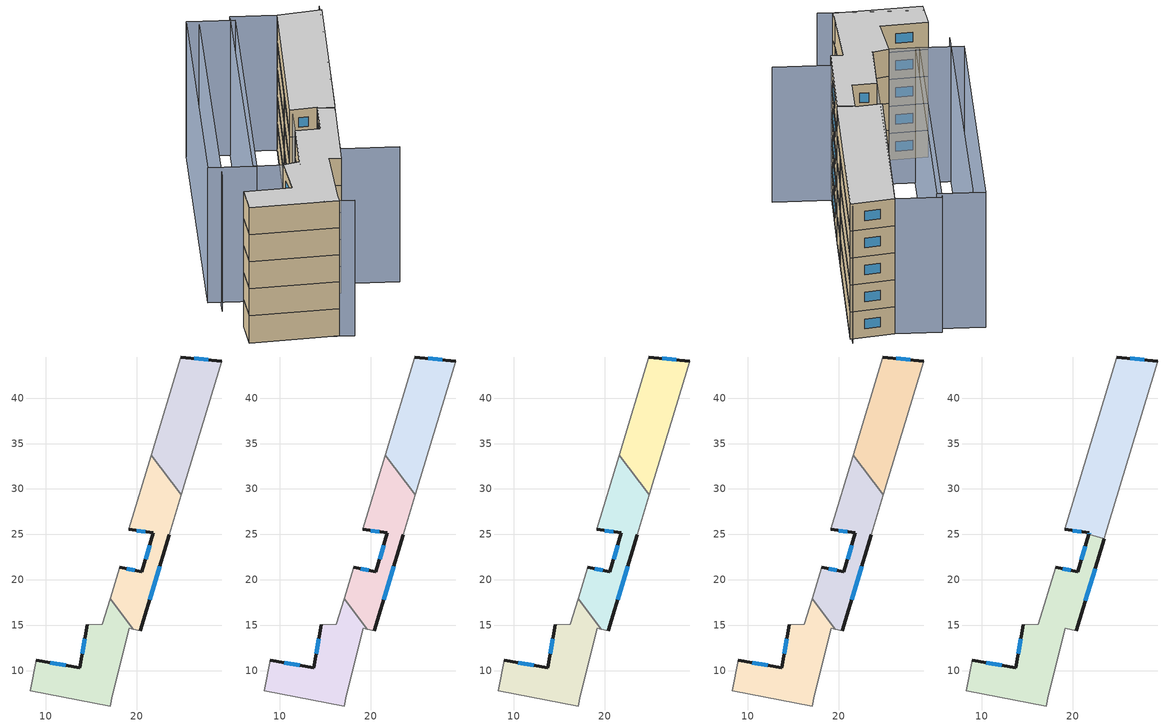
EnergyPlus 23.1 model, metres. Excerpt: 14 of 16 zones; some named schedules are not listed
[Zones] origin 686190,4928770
91636ae3e21e2e3b_F0_dwelling_0
 floor ground (EU_floor_Construction): 29.34,44.07 24.91,29.35 21.6,33.73 24.86,44.52 z0
 wall outside (EU_wall_Construction): 29.34,44.07 24.86,44.52 z0:3
 wall adiabatic (EU_wall_Construction): 24.86,44.52 21.6,33.73 / 24.91,29.35 29.34,44.07 z0:3
 wall to 91636ae3e21e2e3b_F0_dwelling_1 (EU_wall_Construction): 21.6,33.73 24.91,29.35 z0:3
 window (EU_Window_Construction): 27.88,44.22 26.32,44.37 z0.98:2.02
91636ae3e21e2e3b_F0_dwelling_1
 floor ground (EU_floor_Construction): 21.6,33.73 24.91,29.35 23.59,24.94 20.4,14.4 19.63,14.58 17.1,17.93 18.15,21.37 20.57,20.88 21.84,25.18 19.13,25.54 z0
 wall outside (EU_wall_Construction): 20.4,14.4 23.59,24.94 / 19.13,25.54 21.84,25.18 20.57,20.88 18.15,21.37 z0:3
 wall adiabatic (EU_wall_Construction): 21.6,33.73 19.13,25.54 / 23.59,24.94 24.91,29.35 / 19.63,14.58 20.4,14.4 / 18.15,21.37 17.1,17.93 z0:3
 wall to 91636ae3e21e2e3b_F0_dwelling_2 (EU_wall_Construction): 17.1,17.93 19.63,14.58 z0:3
 window (EU_Window_Construction): 21.44,17.83 22.55,21.51 / 19.78,21.04 18.94,21.21 / 21.43,23.78 20.98,22.28 / 20.01,25.42 20.96,25.3 z0.98:2.02
91636ae3e21e2e3b_F0_dwelling_2
 floor ground (EU_floor_Construction): 17.1,17.93 19.63,14.58 19.19,14.69 17.33,7.27 17.12,6.12 8.32,7.82 8.96,11.15 13.74,10.34 14.54,15.07 16.24,15.11 z0
 wall outside (EU_wall_Construction): 14.54,15.07 13.74,10.34 8.96,11.15 z0:3
 wall adiabatic (EU_wall_Construction): 19.63,14.58 19.19,14.69 / 8.96,11.15 8.32,7.82 17.12,6.12 17.33,7.27 19.19,14.69 / 17.1,17.93 16.24,15.11 14.54,15.07 z0:3
 window (EU_Window_Construction): 12.19,10.6 10.51,10.89 / 14.28,13.53 14,11.88 z0.98:2.02
91636ae3e21e2e3b_F1_dwelling_0
 floor to 91636ae3e21e2e3b_F0_dwelling_0 (EU_floor_Construction): 29.34,44.07 24.91,29.35 21.6,33.73 24.86,44.52 z3
 wall outside (EU_wall_Construction): 29.34,44.07 24.86,44.52 z3:6
 wall adiabatic (EU_wall_Construction): 24.86,44.52 21.6,33.73 / 24.91,29.35 29.34,44.07 z3:6
 wall to 91636ae3e21e2e3b_F1_dwelling_1 (EU_wall_Construction): 21.6,33.73 24.91,29.35 z3:6
 window (EU_Window_Construction): 27.88,44.22 26.32,44.37 z3.98:5.02
91636ae3e21e2e3b_F1_dwelling_1
 floor to 91636ae3e21e2e3b_F0_dwelling_1 (EU_floor_Construction): 21.6,33.73 24.91,29.35 23.59,24.94 20.4,14.4 19.63,14.58 17.1,17.93 18.15,21.37 20.57,20.88 21.84,25.18 19.13,25.54 z3
 wall outside (EU_wall_Construction): 20.4,14.4 23.59,24.94 / 19.13,25.54 21.84,25.18 20.57,20.88 18.15,21.37 z3:6
 wall adiabatic (EU_wall_Construction): 21.6,33.73 19.13,25.54 / 23.59,24.94 24.91,29.35 / 19.63,14.58 20.4,14.4 / 18.15,21.37 17.1,17.93 z3:6
 wall to 91636ae3e21e2e3b_F1_dwelling_2 (EU_wall_Construction): 17.1,17.93 19.63,14.58 z3:6
 window (EU_Window_Construction): 21.44,17.83 22.55,21.51 / 19.78,21.04 18.94,21.21 / 21.43,23.78 20.98,22.28 / 20.01,25.42 20.96,25.3 z3.98:5.02
91636ae3e21e2e3b_F1_dwelling_2
 floor to 91636ae3e21e2e3b_F0_dwelling_2 (EU_floor_Construction): 17.1,17.93 19.63,14.58 19.19,14.69 17.33,7.27 17.12,6.12 8.32,7.82 8.96,11.15 13.74,10.34 14.54,15.07 16.24,15.11 z3
 wall outside (EU_wall_Construction): 14.54,15.07 13.74,10.34 8.96,11.15 z3:6
 wall adiabatic (EU_wall_Construction): 19.63,14.58 19.19,14.69 / 8.96,11.15 8.32,7.82 17.12,6.12 17.33,7.27 19.19,14.69 / 17.1,17.93 16.24,15.11 14.54,15.07 z3:6
 window (EU_Window_Construction): 12.19,10.6 10.51,10.89 / 14.28,13.53 14,11.88 z3.98:5.02
91636ae3e21e2e3b_F2_dwelling_0
 floor to 91636ae3e21e2e3b_F1_dwelling_0 (EU_floor_Construction): 29.34,44.07 24.91,29.35 21.6,33.73 24.86,44.52 z6
 wall outside (EU_wall_Construction): 29.34,44.07 24.86,44.52 z6:9
 wall adiabatic (EU_wall_Construction): 24.86,44.52 21.6,33.73 / 24.91,29.35 29.34,44.07 z6:9
 wall to 91636ae3e21e2e3b_F2_dwelling_1 (EU_wall_Construction): 21.6,33.73 24.91,29.35 z6:9
 window (EU_Window_Construction): 27.88,44.22 26.32,44.37 z6.98:8.02
91636ae3e21e2e3b_F2_dwelling_1
 floor to 91636ae3e21e2e3b_F1_dwelling_1 (EU_floor_Construction): 21.6,33.73 24.91,29.35 23.59,24.94 20.4,14.4 19.63,14.58 17.1,17.93 18.15,21.37 20.57,20.88 21.84,25.18 19.13,25.54 z6
 wall outside (EU_wall_Construction): 20.4,14.4 23.59,24.94 / 19.13,25.54 21.84,25.18 20.57,20.88 18.15,21.37 z6:9
 wall adiabatic (EU_wall_Construction): 21.6,33.73 19.13,25.54 / 23.59,24.94 24.91,29.35 / 19.63,14.58 20.4,14.4 / 18.15,21.37 17.1,17.93 z6:9
 wall to 91636ae3e21e2e3b_F2_dwelling_2 (EU_wall_Construction): 17.1,17.93 19.63,14.58 z6:9
 window (EU_Window_Construction): 21.44,17.83 22.55,21.51 / 19.78,21.04 18.94,21.21 / 21.43,23.78 20.98,22.28 / 20.01,25.42 20.96,25.3 z6.98:8.02
91636ae3e21e2e3b_F2_dwelling_2
 floor to 91636ae3e21e2e3b_F1_dwelling_2 (EU_floor_Construction): 17.1,17.93 19.63,14.58 19.19,14.69 17.33,7.27 17.12,6.12 8.32,7.82 8.96,11.15 13.74,10.34 14.54,15.07 16.24,15.11 z6
 wall outside (EU_wall_Construction): 14.54,15.07 13.74,10.34 8.96,11.15 z6:9
 wall adiabatic (EU_wall_Construction): 19.63,14.58 19.19,14.69 / 8.96,11.15 8.32,7.82 17.12,6.12 17.33,7.27 19.19,14.69 / 17.1,17.93 16.24,15.11 14.54,15.07 z6:9
 window (EU_Window_Construction): 12.19,10.6 10.51,10.89 / 14.28,13.53 14,11.88 z6.98:8.02
91636ae3e21e2e3b_F3_dwelling_0
 floor to 91636ae3e21e2e3b_F2_dwelling_0 (EU_floor_Construction): 29.34,44.07 24.91,29.35 21.6,33.73 24.86,44.52 z9
 wall outside (EU_wall_Construction): 29.34,44.07 24.86,44.52 z9:12
 wall adiabatic (EU_wall_Construction): 24.86,44.52 21.6,33.73 / 24.91,29.35 29.34,44.07 z9:12
 wall to 91636ae3e21e2e3b_F3_dwelling_1 (EU_wall_Construction): 21.6,33.73 24.91,29.35 z9:12
 window (EU_Window_Construction): 27.88,44.22 26.32,44.37 z9.98:11.02
91636ae3e21e2e3b_F3_dwelling_1
 floor to 91636ae3e21e2e3b_F2_dwelling_1 (EU_floor_Construction): 21.6,33.73 24.91,29.35 23.59,24.94 20.4,14.4 19.63,14.58 17.1,17.93 18.15,21.37 20.57,20.88 21.84,25.18 19.13,25.54 z9
 wall outside (EU_wall_Construction): 20.4,14.4 23.59,24.94 / 19.13,25.54 21.84,25.18 20.57,20.88 18.15,21.37 z9:12
 wall adiabatic (EU_wall_Construction): 21.6,33.73 19.13,25.54 / 23.59,24.94 24.91,29.35 / 19.63,14.58 20.4,14.4 / 18.15,21.37 17.1,17.93 z9:12
 wall to 91636ae3e21e2e3b_F3_dwelling_2 (EU_wall_Construction): 17.1,17.93 19.63,14.58 z9:12
 window (EU_Window_Construction): 21.44,17.83 22.55,21.51 / 19.78,21.04 18.94,21.21 / 21.43,23.78 20.98,22.28 / 20.01,25.42 20.96,25.3 z9.98:11.02
91636ae3e21e2e3b_F3_dwelling_2
 floor to 91636ae3e21e2e3b_F2_dwelling_2 (EU_floor_Construction): 17.1,17.93 19.63,14.58 19.19,14.69 17.33,7.27 17.12,6.12 8.32,7.82 8.96,11.15 13.74,10.34 14.54,15.07 16.24,15.11 z9
 wall outside (EU_wall_Construction): 14.54,15.07 13.74,10.34 8.96,11.15 z9:12
 wall adiabatic (EU_wall_Construction): 19.63,14.58 19.19,14.69 / 8.96,11.15 8.32,7.82 17.12,6.12 17.33,7.27 19.19,14.69 / 17.1,17.93 16.24,15.11 14.54,15.07 z9:12
 window (EU_Window_Construction): 12.19,10.6 10.51,10.89 / 14.28,13.53 14,11.88 z9.98:11.02
91636ae3e21e2e3b_F4_dwelling_0
 floor to 91636ae3e21e2e3b_F3_dwelling_2 (EU_floor_Construction): 17.1,17.93 19.63,14.58 19.19,14.69 17.33,7.27 17.12,6.12 8.32,7.82 8.96,11.15 13.74,10.34 14.54,15.07 16.24,15.11 z12
 floor to 91636ae3e21e2e3b_F3_dwelling_1 (EU_floor_Construction): 23.46,24.52 20.4,14.4 19.63,14.58 17.1,17.93 18.15,21.37 20.57,20.88 21.79,25.02 z12
 wall outside (EU_wall_Construction): 21.79,25.02 20.57,20.88 18.15,21.37 / 20.4,14.4 23.46,24.52 / 14.54,15.07 13.74,10.34 8.96,11.15 z12:15
 wall adiabatic (EU_wall_Construction): 18.15,21.37 16.24,15.11 14.54,15.07 / 8.96,11.15 8.32,7.82 17.12,6.12 17.33,7.27 19.19,14.69 20.4,14.4 z12:15
 wall to 91636ae3e21e2e3b_F4_dwelling_1 (EU_wall_Construction): 23.46,24.52 21.79,25.02 z12:15
 window (EU_Window_Construction): 19.78,21.04 18.94,21.21 / 21.39,23.67 20.97,22.23 / 21.39,17.69 22.47,21.23 / 12.19,10.6 10.51,10.89 / 14.28,13.53 14,11.88 z12.98:14.02
 ceiling to 91636ae3e21e2e3b_F5_dwelling_0 (EU_floor_Construction): 17.33,7.27 19.19,14.69 20.4,14.4 23.46,24.52 21.79,25.02 20.57,20.88 18.15,21.37 16.24,15.11 14.54,15.07 13.74,10.34 8.96,11.15 8.32,7.82 17.12,6.12 z15
91636ae3e21e2e3b_F4_dwelling_1
 floor to 91636ae3e21e2e3b_F3_dwelling_0 (EU_floor_Construction): 29.34,44.07 24.91,29.35 21.6,33.73 24.86,44.52 z12
 floor to 91636ae3e21e2e3b_F3_dwelling_1 (EU_floor_Construction): 21.6,33.73 24.91,29.35 23.59,24.94 23.46,24.52 21.79,25.02 21.84,25.18 19.13,25.54 z12
 wall outside (EU_wall_Construction): 19.13,25.54 21.84,25.18 21.79,25.02 / 29.34,44.07 24.86,44.52 z12:15
 wall adiabatic (EU_wall_Construction): 23.46,24.52 23.59,24.94 29.34,44.07 / 24.86,44.52 19.13,25.54 z12:15
 window (EU_Window_Construction): 21.82,25.13 21.81,25.07 / 20.01,25.42 20.96,25.3 / 27.88,44.22 26.32,44.37 z12.98:14.02
 ceiling to 91636ae3e21e2e3b_F5_dwelling_1 (EU_floor_Construction): 23.59,24.94 29.34,44.07 24.86,44.52 19.13,25.54 21.84,25.18 21.79,25.02 23.46,24.52 z15
shading: 8.59,8.7 18.54,5.69 / 26.57,14.61 20.96,16.25 / 20.96,16.25 29.36,44.87 / 16.96,45.29 8.17,14.96 / 24.86,44.52 16.18,14.58 / 16.18,14.58 11.68,15.89 / 11.68,15.89 20.36,45.82 / 20.36,45.82 24.86,44.52 / 20.64,44.95 12.06,15.74 / 12.06,15.74 7.42,17.1 / 7.42,17.1 16,46.31 / 16,46.31 20.64,44.95 z0:15
[Building]
EU S2 Campaign: North Axis=0; Terrain=City; Solar Distribution=FullExterior
[Site:Location]
Bologna: Latitude=44.5; Longitude=11.25; Time Zone=1; Elevation=37
[SizingPeriod:WeatherFileDays]
AnnualSizingPeriod: Begin Month=1; Begin Day of Month=1; End Month=12; End Day of Month=31; Day of Week for Start Day=Monday; Use Weather File Daylight Saving Period=No; Use Weather File Rain and Snow Indicators=No
[MATERIAL]
EU_InternalMass_Material: Roughness=MediumRough; Thickness=0.1; Conductivity=1; Density=1800; Specific Heat=900; Thermal Absorptance=0.9; Solar Absorptance=0.7; Visible Absorptance=0.7
[MATERIAL:NOMASS] Roughness=MediumRough; Thermal Absorptance=0.9; Solar Absorptance=0.7; Visible Absorptance=0.7
Name | Thermal Resistance
EU_wall_NoMass | 0.905828
EU_floor_NoMass | 0.67114
[WINDOWMATERIAL:SIMPLEGLAZINGSYSTEM]
EU_Window_SimpleGlazing: UFactor=4.52486; Solar Heat Gain Coefficient=0.85; Visible Transmittance=0.85
[CONSTRUCTION]
EU_wall_Construction: EU_wall_NoMass
EU_floor_Construction: EU_floor_NoMass
EU_InternalMass_Construction: EU_InternalMass_Material
EU_Window_Construction: EU_Window_SimpleGlazing
[ZONE] Type=1; Multiplier=1; Ceiling Height=autocalculate; Floor Area=autocalculate; Part of Total Floor Area=Yes
Name | Volume
91636ae3e21e2e3b_F0_dwelling_0; 91636ae3e21e2e3b_F1_dwelling_0; 91636ae3e21e2e3b_F2_dwelling_0; 91636ae3e21e2e3b_F3_dwelling_0 | 176.951
91636ae3e21e2e3b_F4_dwelling_0 | 264.763
91636ae3e21e2e3b_F0_dwelling_1; 91636ae3e21e2e3b_F1_dwelling_1; 91636ae3e21e2e3b_F2_dwelling_1; 91636ae3e21e2e3b_F3_dwelling_1 | 176.949
91636ae3e21e2e3b_F4_dwelling_1 | 266.089
91636ae3e21e2e3b_F0_dwelling_2; 91636ae3e21e2e3b_F1_dwelling_2; 91636ae3e21e2e3b_F2_dwelling_2; 91636ae3e21e2e3b_F3_dwelling_2 | 176.955
[INTERNALMASS] Construction=EU_InternalMass_Construction
Name | Zone or ZoneList | Surface Area
91636ae3e21e2e3b_F0_dwelling_0_EU_InternalMass | 91636ae3e21e2e3b_F0_dwelling_0 | 58.9836
91636ae3e21e2e3b_F0_dwelling_1_EU_InternalMass | 91636ae3e21e2e3b_F0_dwelling_1 | 58.9832
91636ae3e21e2e3b_F0_dwelling_2_EU_InternalMass | 91636ae3e21e2e3b_F0_dwelling_2 | 58.9848
91636ae3e21e2e3b_F1_dwelling_0_EU_InternalMass | 91636ae3e21e2e3b_F1_dwelling_0 | 58.9836
91636ae3e21e2e3b_F1_dwelling_1_EU_InternalMass | 91636ae3e21e2e3b_F1_dwelling_1 | 58.9832
91636ae3e21e2e3b_F1_dwelling_2_EU_InternalMass | 91636ae3e21e2e3b_F1_dwelling_2 | 58.9848
91636ae3e21e2e3b_F2_dwelling_0_EU_InternalMass | 91636ae3e21e2e3b_F2_dwelling_0 | 58.9836
91636ae3e21e2e3b_F2_dwelling_1_EU_InternalMass | 91636ae3e21e2e3b_F2_dwelling_1 | 58.9832
91636ae3e21e2e3b_F2_dwelling_2_EU_InternalMass | 91636ae3e21e2e3b_F2_dwelling_2 | 58.9848
91636ae3e21e2e3b_F3_dwelling_0_EU_InternalMass | 91636ae3e21e2e3b_F3_dwelling_0 | 58.9836
91636ae3e21e2e3b_F3_dwelling_1_EU_InternalMass | 91636ae3e21e2e3b_F3_dwelling_1 | 58.9832
91636ae3e21e2e3b_F3_dwelling_2_EU_InternalMass | 91636ae3e21e2e3b_F3_dwelling_2 | 58.9848
91636ae3e21e2e3b_F4_dwelling_0_EU_InternalMass | 91636ae3e21e2e3b_F4_dwelling_0 | 88.2543
91636ae3e21e2e3b_F4_dwelling_1_EU_InternalMass | 91636ae3e21e2e3b_F4_dwelling_1 | 88.6959
[OTHEREQUIPMENT] Fuel Type=Electricity; Design Level Calculation Method=Watts/Area; Power per Zone Floor Area=1; Fraction Latent=0; Fraction Radiant=0; Fraction Lost=0; Carbon Dioxide Generation Rate=0; EndUse Subcategory=EU_Step8_InternalGains
Name | Zone or ZoneList or Space or SpaceList | Schedule
EU_Step8_InternalGain_91636ae3e21e2e3b_F0_dwelling_0_f000 | 91636ae3e21e2e3b_F0_dwelling_0 | EU_Step8_GainSchedule_91636ae3e21e2e3b_F0_dwelling_0_f000
EU_Step8_InternalGain_91636ae3e21e2e3b_F0_dwelling_1_f000 | 91636ae3e21e2e3b_F0_dwelling_1 | EU_Step8_GainSchedule_91636ae3e21e2e3b_F0_dwelling_1_f000
EU_Step8_InternalGain_91636ae3e21e2e3b_F0_dwelling_2_f000 | 91636ae3e21e2e3b_F0_dwelling_2 | EU_Step8_GainSchedule_91636ae3e21e2e3b_F0_dwelling_2_f000
EU_Step8_InternalGain_91636ae3e21e2e3b_F1_dwelling_0_f000 | 91636ae3e21e2e3b_F1_dwelling_0 | EU_Step8_GainSchedule_91636ae3e21e2e3b_F1_dwelling_0_f000
EU_Step8_InternalGain_91636ae3e21e2e3b_F1_dwelling_1_f000 | 91636ae3e21e2e3b_F1_dwelling_1 | EU_Step8_GainSchedule_91636ae3e21e2e3b_F1_dwelling_1_f000
EU_Step8_InternalGain_91636ae3e21e2e3b_F1_dwelling_2_f000 | 91636ae3e21e2e3b_F1_dwelling_2 | EU_Step8_GainSchedule_91636ae3e21e2e3b_F1_dwelling_2_f000
EU_Step8_InternalGain_91636ae3e21e2e3b_F2_dwelling_0_f000 | 91636ae3e21e2e3b_F2_dwelling_0 | EU_Step8_GainSchedule_91636ae3e21e2e3b_F2_dwelling_0_f000
EU_Step8_InternalGain_91636ae3e21e2e3b_F2_dwelling_1_f000 | 91636ae3e21e2e3b_F2_dwelling_1 | EU_Step8_GainSchedule_91636ae3e21e2e3b_F2_dwelling_1_f000
EU_Step8_InternalGain_91636ae3e21e2e3b_F2_dwelling_2_f000 | 91636ae3e21e2e3b_F2_dwelling_2 | EU_Step8_GainSchedule_91636ae3e21e2e3b_F2_dwelling_2_f000
EU_Step8_InternalGain_91636ae3e21e2e3b_F3_dwelling_0_f000 | 91636ae3e21e2e3b_F3_dwelling_0 | EU_Step8_GainSchedule_91636ae3e21e2e3b_F3_dwelling_0_f000
EU_Step8_InternalGain_91636ae3e21e2e3b_F3_dwelling_1_f000 | 91636ae3e21e2e3b_F3_dwelling_1 | EU_Step8_GainSchedule_91636ae3e21e2e3b_F3_dwelling_1_f000
EU_Step8_InternalGain_91636ae3e21e2e3b_F3_dwelling_2_f000 | 91636ae3e21e2e3b_F3_dwelling_2 | EU_Step8_GainSchedule_91636ae3e21e2e3b_F3_dwelling_2_f000
EU_Step8_InternalGain_91636ae3e21e2e3b_F4_dwelling_0_f000 | 91636ae3e21e2e3b_F4_dwelling_0 | EU_Step8_GainSchedule_91636ae3e21e2e3b_F4_dwelling_0_f000
EU_Step8_InternalGain_91636ae3e21e2e3b_F4_dwelling_1_f000 | 91636ae3e21e2e3b_F4_dwelling_1 | EU_Step8_GainSchedule_91636ae3e21e2e3b_F4_dwelling_1_f000
[ZONEVENTILATION:DESIGNFLOWRATE] Schedule=EU_AlwaysOn; Design Flow Rate Calculation Method=AirChanges/Hour; Air Changes per Hour=0.73129; Ventilation Type=Natural; Fan Pressure Rise=0; Fan Total Efficiency=1; Constant Term Coefficient=1; Temperature Term Coefficient=0; Velocity Term Coefficient=0; Velocity Squared Term Coefficient=0; Minimum Indoor Temperature=-100; Maximum Indoor Temperature=100; Delta Temperature=-100; Minimum Outdoor Temperature=-100; Maximum Outdoor Temperature=100; Maximum Wind Speed=40
Name | Zone or ZoneList or Space or SpaceList
EU_ConstantAir_91636ae3e21e2e3b_F0_dwelling_0 | 91636ae3e21e2e3b_F0_dwelling_0
EU_ConstantAir_91636ae3e21e2e3b_F0_dwelling_1 | 91636ae3e21e2e3b_F0_dwelling_1
EU_ConstantAir_91636ae3e21e2e3b_F0_dwelling_2 | 91636ae3e21e2e3b_F0_dwelling_2
EU_ConstantAir_91636ae3e21e2e3b_F1_dwelling_0 | 91636ae3e21e2e3b_F1_dwelling_0
EU_ConstantAir_91636ae3e21e2e3b_F1_dwelling_1 | 91636ae3e21e2e3b_F1_dwelling_1
EU_ConstantAir_91636ae3e21e2e3b_F1_dwelling_2 | 91636ae3e21e2e3b_F1_dwelling_2
EU_ConstantAir_91636ae3e21e2e3b_F2_dwelling_0 | 91636ae3e21e2e3b_F2_dwelling_0
EU_ConstantAir_91636ae3e21e2e3b_F2_dwelling_1 | 91636ae3e21e2e3b_F2_dwelling_1
EU_ConstantAir_91636ae3e21e2e3b_F2_dwelling_2 | 91636ae3e21e2e3b_F2_dwelling_2
EU_ConstantAir_91636ae3e21e2e3b_F3_dwelling_0 | 91636ae3e21e2e3b_F3_dwelling_0
EU_ConstantAir_91636ae3e21e2e3b_F3_dwelling_1 | 91636ae3e21e2e3b_F3_dwelling_1
EU_ConstantAir_91636ae3e21e2e3b_F3_dwelling_2 | 91636ae3e21e2e3b_F3_dwelling_2
EU_ConstantAir_91636ae3e21e2e3b_F4_dwelling_0 | 91636ae3e21e2e3b_F4_dwelling_0
EU_ConstantAir_91636ae3e21e2e3b_F4_dwelling_1 | 91636ae3e21e2e3b_F4_dwelling_1
[HVACTEMPLATE:THERMOSTAT] Constant Heating Setpoint=20; Constant Cooling Setpoint=50
EU_HeatOnly_91636ae3e21e2e3b_F0_dwelling_0; EU_HeatOnly_91636ae3e21e2e3b_F0_dwelling_1; EU_HeatOnly_91636ae3e21e2e3b_F0_dwelling_2; EU_HeatOnly_91636ae3e21e2e3b_F1_dwelling_0; EU_HeatOnly_91636ae3e21e2e3b_F1_dwelling_1; EU_HeatOnly_91636ae3e21e2e3b_F1_dwelling_2; EU_HeatOnly_91636ae3e21e2e3b_F2_dwelling_0; EU_HeatOnly_91636ae3e21e2e3b_F2_dwelling_1; EU_HeatOnly_91636ae3e21e2e3b_F2_dwelling_2; EU_HeatOnly_91636ae3e21e2e3b_F3_dwelling_0; EU_HeatOnly_91636ae3e21e2e3b_F3_dwelling_1; EU_HeatOnly_91636ae3e21e2e3b_F3_dwelling_2; EU_HeatOnly_91636ae3e21e2e3b_F4_dwelling_0; EU_HeatOnly_91636ae3e21e2e3b_F4_dwelling_1; EU_HeatOnly_91636ae3e21e2e3b_F5_dwelling_0; EU_HeatOnly_91636ae3e21e2e3b_F5_dwelling_1
[HVACTEMPLATE:ZONE:IDEALLOADSAIRSYSTEM] System Availability Schedule=EU_AlwaysOn; Maximum Heating Supply Air Temperature=50; Minimum Cooling Supply Air Temperature=13; Maximum Heating Supply Air Humidity Ratio=0.0156; Minimum Cooling Supply Air Humidity Ratio=0.0077; Heating Limit=NoLimit; Cooling Limit=NoLimit; Heating Availability Schedule=EU_AlwaysOn; Cooling Availability Schedule=EU_CoolingOff; Dehumidification Control Type=ConstantSensibleHeatRatio; Cooling Sensible Heat Ratio=0.7; Dehumidification Setpoint=60; Humidification Control Type=None; Humidification Setpoint=30; Outdoor Air Method=None; Outdoor Air Flow Rate per Person=0.00944; Outdoor Air Flow Rate per Zone Floor Area=0; Outdoor Air Flow Rate per Zone=0; Demand Controlled Ventilation Type=None; Outdoor Air Economizer Type=NoEconomizer; Heat Recovery Type=None; Sensible Heat Recovery Effectiveness=0.7; Latent Heat Recovery Effectiveness=0.65
Name | Template Thermostat
91636ae3e21e2e3b_F0_dwelling_0 | EU_HeatOnly_91636ae3e21e2e3b_F0_dwelling_0
91636ae3e21e2e3b_F0_dwelling_1 | EU_HeatOnly_91636ae3e21e2e3b_F0_dwelling_1
91636ae3e21e2e3b_F0_dwelling_2 | EU_HeatOnly_91636ae3e21e2e3b_F0_dwelling_2
91636ae3e21e2e3b_F1_dwelling_0 | EU_HeatOnly_91636ae3e21e2e3b_F1_dwelling_0
91636ae3e21e2e3b_F1_dwelling_1 | EU_HeatOnly_91636ae3e21e2e3b_F1_dwelling_1
